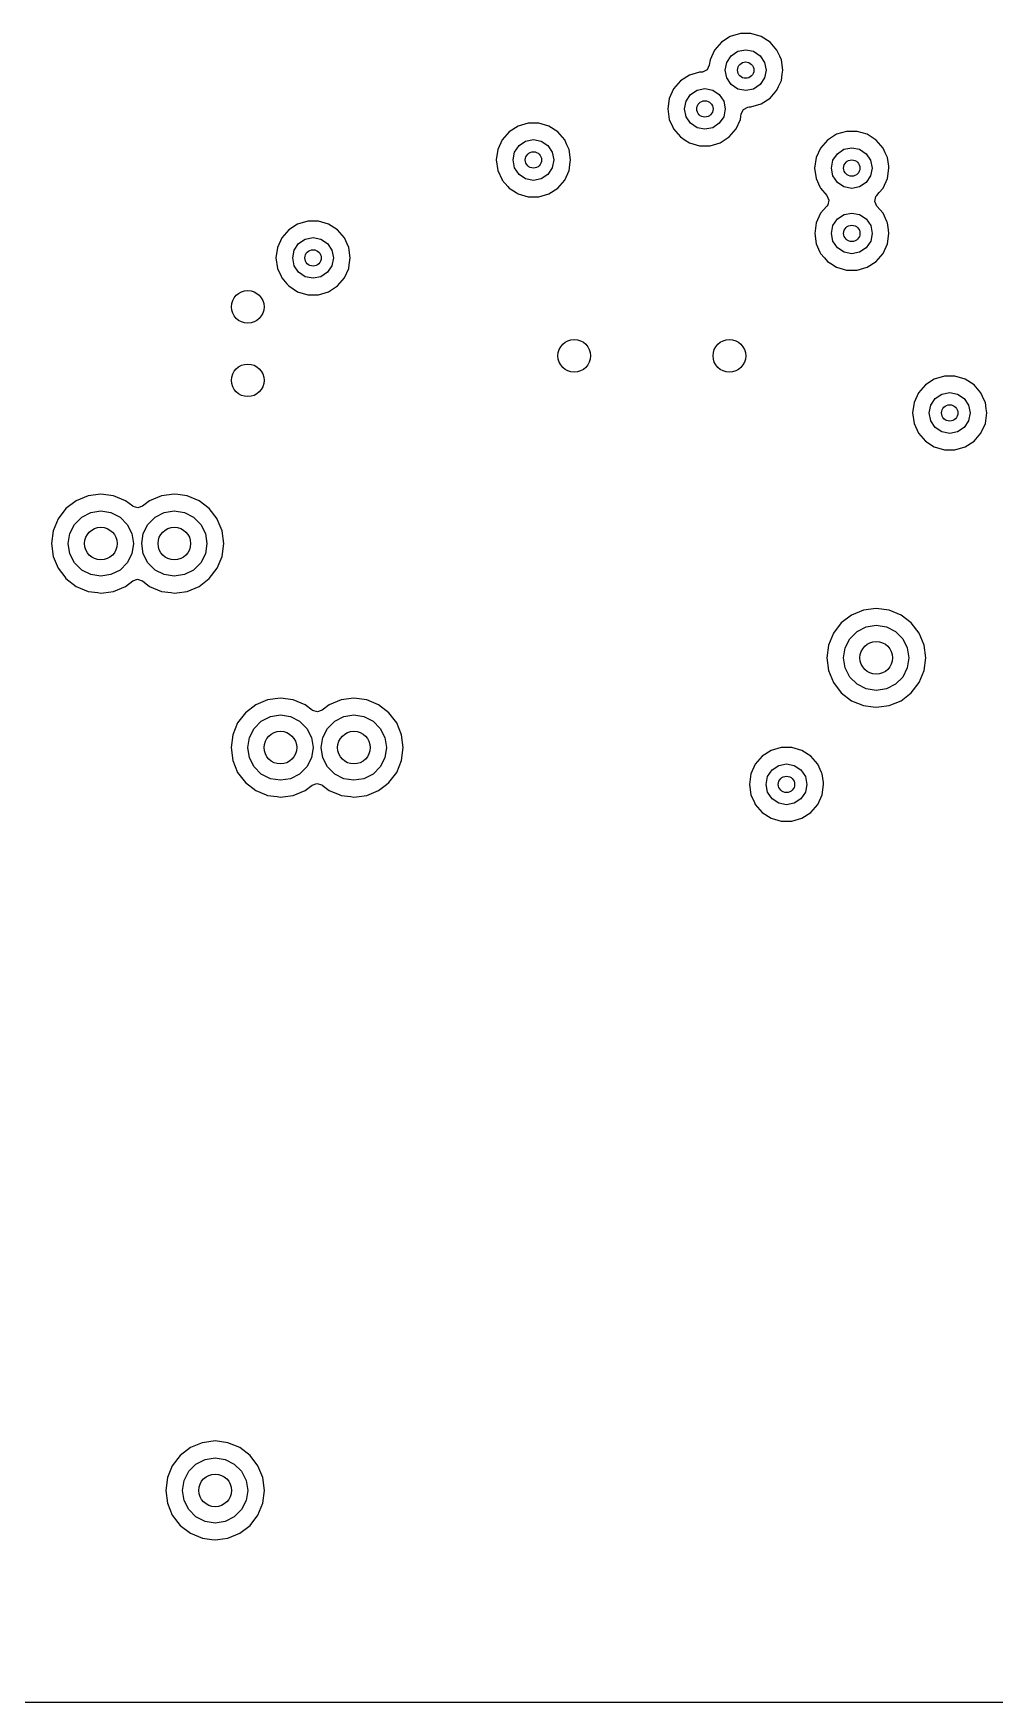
# Model space of a CAD drawing. Extents: x 0.4 to 10.6, y -8.1 to -0.4.
# Drawn here: x 6.377 to 6.841, y -3.445 to -2.64 of the extents above; entities that cross this region are included whole.
import ezdxf

# ---------------------------------------------------------------- set-up
doc = ezdxf.new("R2010")
doc.units = 0
doc.header["$MEASUREMENT"] = 0
doc.layers.add('BLACK', color=7, linetype='CONTINUOUS')

msp = doc.modelspace()

# ---------------------------------------------------------------- linework, layer by layer
at = {"layer": 'BLACK', "linetype": 'CONTINUOUS'}
for p, q in [((6.71792, -2.63974), (6.71303, -2.64118)), ((6.72302, -2.63974), (6.71792, -2.63974)), ((6.71792, -2.63974), (6.71792, -2.63974)), ((6.72792, -2.64118), (6.72302, -2.63974)), ((6.72302, -2.63974), (6.72302, -2.63974)), ((6.7054, -2.64779), (6.70328, -2.65243)), ((6.70874, -2.64394), (6.7054, -2.64779)), ((6.71303, -2.64118), (6.70874, -2.64394)), ((6.71303, -2.64118), (6.71303, -2.64118)), ((6.71351, -2.65052), (6.71671, -2.64839)), ((6.71671, -2.64839), (6.72047, -2.64764)), ((6.72047, -2.64764), (6.72424, -2.64839)), ((6.72424, -2.64839), (6.72743, -2.65052)), ((6.73221, -2.64394), (6.72792, -2.64118)), ((6.72792, -2.64118), (6.72792, -2.64118)), ((6.72792, -2.64118), (6.72792, -2.64118)), ((6.72792, -2.64118), (6.72792, -2.64118)), ((6.73555, -2.64779), (6.73221, -2.64394)), ((6.73221, -2.64394), (6.73221, -2.64394)), ((6.73221, -2.64394), (6.73221, -2.64394)), ((6.73688, -2.65072), (6.73555, -2.64779)), ((6.7029, -2.65508), (6.70184, -2.65724)), ((6.70328, -2.65243), (6.7029, -2.65508)), ((6.71063, -2.65748), (6.71138, -2.65371)), ((6.71138, -2.65371), (6.71351, -2.65052)), ((6.72743, -2.65052), (6.72957, -2.65371)), ((6.72957, -2.65371), (6.73031, -2.65748)), ((6.73767, -2.65243), (6.73688, -2.65072)), ((6.73839, -2.65748), (6.73767, -2.65243)), ((6.68905, -2.66262), (6.68571, -2.66647)), ((6.69334, -2.65986), (6.68905, -2.66262)), ((6.69824, -2.65843), (6.69334, -2.65986)), ((6.69334, -2.65986), (6.69334, -2.65986)), ((6.69904, -2.65843), (6.69824, -2.65843)), ((6.69971, -2.65837), (6.69904, -2.65843)), ((6.70184, -2.65724), (6.69971, -2.65837)), ((6.71138, -2.66125), (6.71063, -2.65748)), ((6.71351, -2.66444), (6.71138, -2.66125)), ((6.71671, -2.66657), (6.71351, -2.66444)), ((6.72743, -2.66444), (6.72424, -2.66657)), ((6.72957, -2.66125), (6.72743, -2.66444)), ((6.73031, -2.65748), (6.72957, -2.66125)), ((6.73637, -2.66535), (6.73767, -2.66253)), ((6.73767, -2.66253), (6.73811, -2.65943)), ((6.73811, -2.65943), (6.73839, -2.65748)), ((6.73839, -2.65748), (6.73839, -2.65748)), ((6.68359, -2.67111), (6.68287, -2.67616)), ((6.68571, -2.66647), (6.68359, -2.67111)), ((6.69094, -2.67616), (6.69169, -2.67239)), ((6.69169, -2.67239), (6.69383, -2.6692)), ((6.69383, -2.6692), (6.69702, -2.66707)), ((6.69702, -2.66707), (6.70079, -2.66632)), ((6.70079, -2.66632), (6.70455, -2.66707)), ((6.70455, -2.66707), (6.70775, -2.6692)), ((6.70775, -2.6692), (6.70988, -2.67239)), ((6.70988, -2.67239), (6.71063, -2.67616)), ((6.72047, -2.66732), (6.71671, -2.66657)), ((6.72424, -2.66657), (6.72047, -2.66732)), ((6.72792, -2.67378), (6.73221, -2.67102)), ((6.73221, -2.67102), (6.73555, -2.66717)), ((6.73555, -2.66717), (6.73637, -2.66535)), ((6.68287, -2.67616), (6.68287, -2.67616)), ((6.68287, -2.67616), (6.68359, -2.68121)), ((6.69169, -2.67993), (6.69094, -2.67616)), ((6.69383, -2.68312), (6.69169, -2.67993)), ((6.70988, -2.67993), (6.70775, -2.68312)), ((6.71063, -2.67616), (6.70988, -2.67993)), ((6.71798, -2.68121), (6.71817, -2.67987)), ((6.71817, -2.67987), (6.71836, -2.67856)), ((6.71836, -2.67856), (6.71942, -2.6764)), ((6.71942, -2.6764), (6.72155, -2.67527)), ((6.72155, -2.67527), (6.72222, -2.67522)), ((6.72222, -2.67522), (6.72302, -2.67522)), ((6.72302, -2.67522), (6.72792, -2.67378)), ((6.72302, -2.67522), (6.72302, -2.67522)), ((6.60638, -2.68725), (6.60304, -2.6911)), ((6.61067, -2.68449), (6.60638, -2.68725)), ((6.61556, -2.68305), (6.61067, -2.68449)), ((6.61067, -2.68449), (6.61067, -2.68449)), ((6.62066, -2.68305), (6.61556, -2.68305)), ((6.61556, -2.68305), (6.61556, -2.68305)), ((6.62555, -2.68449), (6.62066, -2.68305)), ((6.62066, -2.68305), (6.62066, -2.68305)), ((6.62984, -2.68725), (6.62555, -2.68449)), ((6.62555, -2.68449), (6.62555, -2.68449)), ((6.62555, -2.68449), (6.62555, -2.68449)), ((6.62555, -2.68449), (6.62555, -2.68449)), ((6.63318, -2.6911), (6.62984, -2.68725)), ((6.62984, -2.68725), (6.62984, -2.68725)), ((6.62984, -2.68725), (6.62984, -2.68725)), ((6.68359, -2.68121), (6.68531, -2.68496)), ((6.68531, -2.68496), (6.68571, -2.68585)), ((6.68571, -2.68585), (6.68795, -2.68843)), ((6.68795, -2.68843), (6.68905, -2.6897)), ((6.69702, -2.68525), (6.69383, -2.68312)), ((6.70079, -2.686), (6.69702, -2.68525)), ((6.70455, -2.68525), (6.70079, -2.686)), ((6.70775, -2.68312), (6.70455, -2.68525)), ((6.71252, -2.6897), (6.71586, -2.68585)), ((6.71586, -2.68585), (6.71798, -2.68121)), ((6.76421, -2.68843), (6.75992, -2.69118)), ((6.7691, -2.68699), (6.76421, -2.68843)), ((6.76421, -2.68843), (6.76421, -2.68843)), ((6.7742, -2.68699), (6.7691, -2.68699)), ((6.7691, -2.68699), (6.7691, -2.68699)), ((6.7791, -2.68843), (6.7742, -2.68699)), ((6.7742, -2.68699), (6.7742, -2.68699)), ((6.78339, -2.69118), (6.7791, -2.68843)), ((6.7791, -2.68843), (6.7791, -2.68843)), ((6.7791, -2.68843), (6.7791, -2.68843)), ((6.7791, -2.68843), (6.7791, -2.68843)), ((6.60092, -2.69574), (6.60019, -2.70079)), ((6.60304, -2.6911), (6.60092, -2.69574)), ((6.60827, -2.70079), (6.60902, -2.69702)), ((6.60902, -2.69702), (6.61115, -2.69383)), ((6.61115, -2.69383), (6.61434, -2.69169)), ((6.61434, -2.69169), (6.61811, -2.69094)), ((6.61811, -2.69094), (6.62188, -2.69169)), ((6.62188, -2.69169), (6.62507, -2.69383)), ((6.62507, -2.69383), (6.6272, -2.69702)), ((6.6272, -2.69702), (6.62795, -2.70079)), ((6.63426, -2.69346), (6.63318, -2.6911)), ((6.6353, -2.69574), (6.63426, -2.69346)), ((6.63603, -2.70079), (6.6353, -2.69574)), ((6.68905, -2.6897), (6.69135, -2.69118)), ((6.69135, -2.69118), (6.69334, -2.69246)), ((6.69334, -2.69246), (6.69824, -2.6939)), ((6.69824, -2.6939), (6.69824, -2.6939)), ((6.69824, -2.6939), (6.70334, -2.6939)), ((6.70334, -2.6939), (6.70823, -2.69246)), ((6.70334, -2.6939), (6.70334, -2.6939)), ((6.70823, -2.69246), (6.71252, -2.6897)), ((6.75658, -2.69504), (6.75446, -2.69968)), ((6.75992, -2.69118), (6.75658, -2.69504)), ((6.76469, -2.69776), (6.76789, -2.69563)), ((6.76789, -2.69563), (6.77165, -2.69488)), ((6.77165, -2.69488), (6.77542, -2.69563)), ((6.77542, -2.69563), (6.77861, -2.69776)), ((6.78673, -2.69504), (6.78339, -2.69118)), ((6.78339, -2.69118), (6.78339, -2.69118)), ((6.78339, -2.69118), (6.78339, -2.69118)), ((6.78775, -2.69728), (6.78673, -2.69504)), ((6.60019, -2.70079), (6.60019, -2.70079)), ((6.60019, -2.70079), (6.60092, -2.70584)), ((6.60902, -2.70455), (6.60827, -2.70079)), ((6.61115, -2.70775), (6.60902, -2.70455)), ((6.6272, -2.70455), (6.62507, -2.70775)), ((6.62795, -2.70079), (6.6272, -2.70455)), ((6.6353, -2.70584), (6.63546, -2.70472)), ((6.63546, -2.70472), (6.63571, -2.70302)), ((6.63571, -2.70302), (6.63603, -2.70079)), ((6.63603, -2.70079), (6.63603, -2.70079)), ((6.75446, -2.69968), (6.75373, -2.70472)), ((6.75373, -2.70472), (6.75373, -2.70472)), ((6.75373, -2.70472), (6.75446, -2.70977)), ((6.76181, -2.70472), (6.76256, -2.70096)), ((6.76256, -2.70849), (6.76181, -2.70472)), ((6.76256, -2.70096), (6.76469, -2.69776)), ((6.77861, -2.69776), (6.78075, -2.70096)), ((6.78075, -2.70096), (6.7815, -2.70472)), ((6.7815, -2.70472), (6.78075, -2.70849)), ((6.78885, -2.69968), (6.78775, -2.69728)), ((6.78945, -2.70386), (6.78885, -2.69968)), ((6.78885, -2.70977), (6.78957, -2.70472)), ((6.78957, -2.70472), (6.78945, -2.70386)), ((6.60092, -2.70584), (6.60299, -2.71036)), ((6.60299, -2.71036), (6.60304, -2.71047)), ((6.60304, -2.71047), (6.60573, -2.71358)), ((6.61434, -2.70988), (6.61115, -2.70775)), ((6.61811, -2.71063), (6.61434, -2.70988)), ((6.62188, -2.70988), (6.61811, -2.71063)), ((6.62507, -2.70775), (6.62188, -2.70988)), ((6.62984, -2.71433), (6.63318, -2.71047)), ((6.63318, -2.71047), (6.6353, -2.70584)), ((6.75446, -2.70977), (6.75626, -2.71371)), ((6.76469, -2.71168), (6.76256, -2.70849)), ((6.76789, -2.71382), (6.76469, -2.71168)), ((6.77861, -2.71168), (6.77542, -2.71382)), ((6.78075, -2.70849), (6.77861, -2.71168)), ((6.78673, -2.71441), (6.78885, -2.70977)), ((6.60573, -2.71358), (6.60638, -2.71433)), ((6.60638, -2.71433), (6.60981, -2.71654)), ((6.60981, -2.71654), (6.61067, -2.71709)), ((6.61067, -2.71709), (6.61556, -2.71852)), ((6.61556, -2.71852), (6.61556, -2.71852)), ((6.61556, -2.71852), (6.62066, -2.71852)), ((6.62066, -2.71852), (6.62555, -2.71709)), ((6.62066, -2.71852), (6.62066, -2.71852)), ((6.62555, -2.71709), (6.62984, -2.71433)), ((6.75626, -2.71371), (6.75658, -2.71441)), ((6.75658, -2.71441), (6.75963, -2.71793)), ((6.75963, -2.71793), (6.76057, -2.72015)), ((6.76057, -2.72015), (6.76002, -2.7225)), ((6.77165, -2.71457), (6.76789, -2.71382)), ((6.77542, -2.71382), (6.77165, -2.71457)), ((6.78276, -2.72079), (6.78331, -2.71845)), ((6.7837, -2.72301), (6.78276, -2.72079)), ((6.78331, -2.71845), (6.7837, -2.71791)), ((6.7837, -2.71791), (6.78489, -2.71654)), ((6.78489, -2.71654), (6.78673, -2.71441)), ((6.7566, -2.72653), (6.75448, -2.73117)), ((6.75963, -2.72304), (6.7566, -2.72653)), ((6.76002, -2.7225), (6.75963, -2.72304)), ((6.76258, -2.73245), (6.76471, -2.72926)), ((6.76471, -2.72926), (6.76791, -2.72713)), ((6.76791, -2.72713), (6.77167, -2.72638)), ((6.77167, -2.72638), (6.77544, -2.72713)), ((6.77544, -2.72713), (6.77863, -2.72926)), ((6.77863, -2.72926), (6.78077, -2.73245)), ((6.78675, -2.72653), (6.7837, -2.72301)), ((6.78855, -2.73047), (6.78675, -2.72653)), ((6.50008, -2.73449), (6.49674, -2.73834)), ((6.50437, -2.73173), (6.50008, -2.73449)), ((6.50926, -2.7303), (6.50437, -2.73173)), ((6.50437, -2.73173), (6.50437, -2.73173)), ((6.51436, -2.7303), (6.50926, -2.7303)), ((6.50926, -2.7303), (6.50926, -2.7303)), ((6.51925, -2.73173), (6.51436, -2.7303)), ((6.51436, -2.7303), (6.51436, -2.7303)), ((6.52355, -2.73449), (6.51925, -2.73173)), ((6.51925, -2.73173), (6.51925, -2.73173)), ((6.51925, -2.73173), (6.51925, -2.73173)), ((6.51925, -2.73173), (6.51925, -2.73173)), ((6.52689, -2.73834), (6.52355, -2.73449)), ((6.52355, -2.73449), (6.52355, -2.73449)), ((6.52355, -2.73449), (6.52355, -2.73449)), ((6.75448, -2.73117), (6.75375, -2.73622)), ((6.75375, -2.73622), (6.75375, -2.73622)), ((6.75375, -2.73622), (6.75448, -2.74127)), ((6.76183, -2.73622), (6.76258, -2.73245)), ((6.76258, -2.73999), (6.76183, -2.73622)), ((6.78077, -2.73245), (6.78152, -2.73622)), ((6.78152, -2.73622), (6.78077, -2.73999)), ((6.78887, -2.73117), (6.78855, -2.73047)), ((6.78934, -2.73449), (6.78887, -2.73117)), ((6.78887, -2.74127), (6.78959, -2.73622)), ((6.78959, -2.73622), (6.78934, -2.73449)), ((6.49462, -2.74298), (6.49389, -2.74803)), ((6.49674, -2.73834), (6.49462, -2.74298)), ((6.50197, -2.74803), (6.50272, -2.74426)), ((6.50272, -2.74426), (6.50485, -2.74107)), ((6.50485, -2.74107), (6.50804, -2.73894)), ((6.50804, -2.73894), (6.51181, -2.73819)), ((6.51181, -2.73819), (6.51558, -2.73894)), ((6.51558, -2.73894), (6.51877, -2.74107)), ((6.51877, -2.74107), (6.5209, -2.74426)), ((6.5209, -2.74426), (6.52165, -2.74803)), ((6.52822, -2.74127), (6.52689, -2.73834)), ((6.529, -2.74298), (6.52822, -2.74127)), ((6.52973, -2.74803), (6.529, -2.74298)), ((6.75448, -2.74127), (6.75628, -2.74521)), ((6.75628, -2.74521), (6.7566, -2.74591)), ((6.76471, -2.74318), (6.76258, -2.73999)), ((6.76791, -2.74531), (6.76471, -2.74318)), ((6.77167, -2.74606), (6.76791, -2.74531)), ((6.77544, -2.74531), (6.77167, -2.74606)), ((6.77863, -2.74318), (6.77544, -2.74531)), ((6.78077, -2.73999), (6.77863, -2.74318)), ((6.78675, -2.74591), (6.78887, -2.74127)), ((6.49389, -2.74803), (6.49389, -2.74803)), ((6.49389, -2.74803), (6.49462, -2.75308)), ((6.49462, -2.75308), (6.49637, -2.75691)), ((6.50272, -2.7518), (6.50197, -2.74803)), ((6.50485, -2.75499), (6.50272, -2.7518)), ((6.5209, -2.7518), (6.51877, -2.75499)), ((6.52165, -2.74803), (6.5209, -2.7518)), ((6.52689, -2.75772), (6.529, -2.75308)), ((6.529, -2.75308), (6.52925, -2.7514)), ((6.52925, -2.7514), (6.52973, -2.74803)), ((6.52973, -2.74803), (6.52973, -2.74803)), ((6.7566, -2.74591), (6.75844, -2.74803)), ((6.75844, -2.74803), (6.75994, -2.74976)), ((6.75994, -2.74976), (6.76147, -2.75074)), ((6.76147, -2.75074), (6.76423, -2.75252)), ((6.76423, -2.75252), (6.76912, -2.75396)), ((6.77422, -2.75396), (6.77912, -2.75252)), ((6.77912, -2.75252), (6.78341, -2.74976)), ((6.78341, -2.74976), (6.78675, -2.74591)), ((6.49637, -2.75691), (6.49674, -2.75772)), ((6.49674, -2.75772), (6.49922, -2.76059)), ((6.49922, -2.76059), (6.50008, -2.76157)), ((6.50804, -2.75712), (6.50485, -2.75499)), ((6.51181, -2.75787), (6.50804, -2.75712)), ((6.51558, -2.75712), (6.51181, -2.75787)), ((6.51877, -2.75499), (6.51558, -2.75712)), ((6.52355, -2.76157), (6.52689, -2.75772)), ((6.76912, -2.75396), (6.76912, -2.75396)), ((6.76912, -2.75396), (6.77422, -2.75396)), ((6.77422, -2.75396), (6.77422, -2.75396)), ((6.50008, -2.76157), (6.50437, -2.76433)), ((6.50437, -2.76433), (6.50437, -2.76433)), ((6.50437, -2.76433), (6.50926, -2.76577)), ((6.50926, -2.76577), (6.50926, -2.76577)), ((6.50926, -2.76577), (6.51436, -2.76577)), ((6.51436, -2.76577), (6.51925, -2.76433)), ((6.51436, -2.76577), (6.51436, -2.76577)), ((6.51925, -2.76433), (6.52355, -2.76157)), ((6.80714, -2.80929), (6.8038, -2.81315)), ((6.81143, -2.80654), (6.80714, -2.80929)), ((6.81633, -2.8051), (6.81143, -2.80654)), ((6.81143, -2.80654), (6.81143, -2.80654)), ((6.82143, -2.8051), (6.81633, -2.8051)), ((6.81633, -2.8051), (6.81633, -2.8051)), ((6.82632, -2.80654), (6.82143, -2.8051)), ((6.82143, -2.8051), (6.82143, -2.8051)), ((6.83061, -2.80929), (6.82632, -2.80654)), ((6.82632, -2.80654), (6.82632, -2.80654)), ((6.82632, -2.80654), (6.82632, -2.80654)), ((6.82632, -2.80654), (6.82632, -2.80654)), ((6.83395, -2.81315), (6.83061, -2.80929)), ((6.83061, -2.80929), (6.83061, -2.80929)), ((6.83061, -2.80929), (6.83061, -2.80929)), ((6.80169, -2.81779), (6.80096, -2.82283)), ((6.8038, -2.81315), (6.80169, -2.81779)), ((6.80978, -2.81907), (6.81192, -2.81587)), ((6.81192, -2.81587), (6.81511, -2.81374)), ((6.81511, -2.81374), (6.81888, -2.81299)), ((6.81888, -2.81299), (6.82264, -2.81374)), ((6.82264, -2.81374), (6.82584, -2.81587)), ((6.82584, -2.81587), (6.82797, -2.81907)), ((6.83556, -2.81666), (6.83395, -2.81315)), ((6.83607, -2.81779), (6.83556, -2.81666)), ((6.83651, -2.82087), (6.83607, -2.81779)), ((6.80096, -2.82283), (6.80096, -2.82283)), ((6.80096, -2.82283), (6.80169, -2.82788)), ((6.80904, -2.82283), (6.80978, -2.81907)), ((6.80978, -2.8266), (6.80904, -2.82283)), ((6.82797, -2.81907), (6.82872, -2.82283)), ((6.82872, -2.82283), (6.82797, -2.8266)), ((6.83607, -2.82788), (6.8368, -2.82283)), ((6.8368, -2.82283), (6.83651, -2.82087)), ((6.80169, -2.82788), (6.80169, -2.82789)), ((6.80169, -2.82789), (6.8038, -2.83252)), ((6.8038, -2.83252), (6.80714, -2.83638)), ((6.81192, -2.82979), (6.80978, -2.8266)), ((6.81511, -2.83193), (6.81192, -2.82979)), ((6.81888, -2.83268), (6.81511, -2.83193)), ((6.82264, -2.83193), (6.81888, -2.83268)), ((6.82584, -2.82979), (6.82264, -2.83193)), ((6.82797, -2.8266), (6.82584, -2.82979)), ((6.83061, -2.83638), (6.83395, -2.83252)), ((6.83395, -2.83252), (6.83607, -2.82788)), ((6.80714, -2.83638), (6.80714, -2.83638)), ((6.80714, -2.83638), (6.81143, -2.83913)), ((6.81143, -2.83913), (6.81143, -2.83913)), ((6.81143, -2.83913), (6.81633, -2.84057)), ((6.81633, -2.84057), (6.81633, -2.84057)), ((6.81633, -2.84057), (6.82143, -2.84057)), ((6.82143, -2.84057), (6.82632, -2.83913)), ((6.82143, -2.84057), (6.82143, -2.84057)), ((6.82632, -2.83913), (6.83061, -2.83638)), ((6.39753, -2.86518), (6.39259, -2.86897)), ((6.40328, -2.86279), (6.39753, -2.86518)), ((6.39753, -2.86518), (6.39753, -2.86518)), ((6.40945, -2.86198), (6.40328, -2.86279)), ((6.40328, -2.86279), (6.40328, -2.86279)), ((6.41562, -2.86279), (6.40945, -2.86198)), ((6.40945, -2.86198), (6.40945, -2.86198)), ((6.42137, -2.86518), (6.41562, -2.86279)), ((6.41562, -2.86279), (6.41562, -2.86279)), ((6.42479, -2.8678), (6.42137, -2.86518)), ((6.43296, -2.86518), (6.42954, -2.8678)), ((6.43871, -2.86279), (6.43296, -2.86518)), ((6.43296, -2.86518), (6.43296, -2.86518)), ((6.44488, -2.86198), (6.43871, -2.86279)), ((6.43871, -2.86279), (6.43871, -2.86279)), ((6.44658, -2.8622), (6.44488, -2.86198)), ((6.44488, -2.86198), (6.44488, -2.86198)), ((6.45105, -2.86279), (6.44658, -2.8622)), ((6.4568, -2.86518), (6.45105, -2.86279)), ((6.45105, -2.86279), (6.45105, -2.86279)), ((6.46174, -2.86897), (6.4568, -2.86518)), ((6.3888, -2.8739), (6.38642, -2.87965)), ((6.39259, -2.86897), (6.3888, -2.8739)), ((6.3888, -2.8739), (6.3888, -2.8739)), ((6.39259, -2.86897), (6.39259, -2.86897)), ((6.39671, -2.87657), (6.40019, -2.87309)), ((6.40019, -2.87309), (6.40458, -2.87085)), ((6.40458, -2.87085), (6.40945, -2.87008)), ((6.40945, -2.87008), (6.41432, -2.87085)), ((6.41432, -2.87085), (6.41871, -2.87309)), ((6.41871, -2.87309), (6.42219, -2.87657)), ((6.42496, -2.86792), (6.42479, -2.8678)), ((6.42727, -2.8686), (6.42496, -2.86792)), ((6.42954, -2.8678), (6.42727, -2.8686)), ((6.43214, -2.87657), (6.43563, -2.87309)), ((6.43563, -2.87309), (6.44002, -2.87085)), ((6.44002, -2.87085), (6.44488, -2.87008)), ((6.44488, -2.87008), (6.44975, -2.87085)), ((6.44975, -2.87085), (6.45414, -2.87309)), ((6.45414, -2.87309), (6.45762, -2.87657)), ((6.46553, -2.8739), (6.46174, -2.86897)), ((6.46174, -2.86897), (6.46174, -2.86897)), ((6.46174, -2.86897), (6.46174, -2.86897)), ((6.46174, -2.86897), (6.46174, -2.86897)), ((6.46174, -2.86897), (6.46174, -2.86897)), ((6.46558, -2.87402), (6.46553, -2.8739)), ((6.46553, -2.8739), (6.46553, -2.8739)), ((6.46792, -2.87966), (6.46558, -2.87402)), ((6.38642, -2.87966), (6.3856, -2.88583)), ((6.38642, -2.87965), (6.38642, -2.87966)), ((6.3937, -2.88583), (6.39447, -2.88096)), ((6.39447, -2.88096), (6.39671, -2.87657)), ((6.42219, -2.87657), (6.42443, -2.88096)), ((6.42443, -2.88096), (6.4252, -2.88583)), ((6.42913, -2.88583), (6.4299, -2.88096)), ((6.4299, -2.88096), (6.43214, -2.87657)), ((6.45762, -2.87657), (6.45986, -2.88096)), ((6.45986, -2.88096), (6.46063, -2.88583)), ((6.46873, -2.88583), (6.46792, -2.87966)), ((6.3856, -2.88583), (6.3856, -2.88583)), ((6.3856, -2.88583), (6.38642, -2.892)), ((6.39447, -2.89069), (6.3937, -2.88583)), ((6.4252, -2.88583), (6.42443, -2.89069)), ((6.4299, -2.89069), (6.42913, -2.88583)), ((6.46063, -2.88583), (6.45986, -2.89069)), ((6.46792, -2.892), (6.46873, -2.88583)), ((6.38642, -2.892), (6.38642, -2.892)), ((6.38642, -2.892), (6.3888, -2.89775)), ((6.3888, -2.89775), (6.3888, -2.89775)), ((6.3888, -2.89775), (6.39199, -2.9019)), ((6.39671, -2.89508), (6.39447, -2.89069)), ((6.40019, -2.89857), (6.39671, -2.89508)), ((6.42219, -2.89508), (6.41871, -2.89857)), ((6.42443, -2.89069), (6.42219, -2.89508)), ((6.43214, -2.89508), (6.4299, -2.89069)), ((6.43563, -2.89857), (6.43214, -2.89508)), ((6.45762, -2.89508), (6.45414, -2.89857)), ((6.45986, -2.89069), (6.45762, -2.89508)), ((6.46174, -2.90269), (6.46553, -2.89775)), ((6.46553, -2.89775), (6.46792, -2.892)), ((6.39199, -2.9019), (6.39259, -2.90269)), ((6.39259, -2.90269), (6.39753, -2.90648)), ((6.39753, -2.90648), (6.39753, -2.90648)), ((6.39753, -2.90648), (6.39753, -2.90648)), ((6.39753, -2.90648), (6.40328, -2.90886)), ((6.40458, -2.9008), (6.40019, -2.89857)), ((6.40945, -2.90157), (6.40458, -2.9008)), ((6.41432, -2.9008), (6.40945, -2.90157)), ((6.41871, -2.89857), (6.41432, -2.9008)), ((6.41562, -2.90886), (6.42137, -2.90648)), ((6.42137, -2.90648), (6.42479, -2.90385)), ((6.42479, -2.90385), (6.42706, -2.90305)), ((6.42706, -2.90305), (6.42937, -2.90373)), ((6.42937, -2.90373), (6.42954, -2.90385)), ((6.42954, -2.90385), (6.43296, -2.90648)), ((6.43296, -2.90648), (6.43296, -2.90648)), ((6.43296, -2.90648), (6.43296, -2.90648)), ((6.43296, -2.90648), (6.43871, -2.90886)), ((6.44002, -2.9008), (6.43563, -2.89857)), ((6.44488, -2.90157), (6.44002, -2.9008)), ((6.44975, -2.9008), (6.44488, -2.90157)), ((6.45414, -2.89857), (6.44975, -2.9008)), ((6.45105, -2.90886), (6.4568, -2.90648)), ((6.4568, -2.90648), (6.46174, -2.90269)), ((6.40328, -2.90886), (6.40328, -2.90886)), ((6.40328, -2.90886), (6.40791, -2.90947)), ((6.40791, -2.90947), (6.40945, -2.90967)), ((6.40945, -2.90967), (6.41068, -2.90951)), ((6.40945, -2.90967), (6.40945, -2.90967)), ((6.40945, -2.90967), (6.40945, -2.90967)), ((6.41068, -2.90951), (6.41562, -2.90886)), ((6.43871, -2.90886), (6.43871, -2.90886)), ((6.43871, -2.90886), (6.44334, -2.90947)), ((6.44334, -2.90947), (6.44488, -2.90967)), ((6.44488, -2.90967), (6.44612, -2.90951)), ((6.44488, -2.90967), (6.44488, -2.90967)), ((6.44488, -2.90967), (6.44488, -2.90967)), ((6.44612, -2.90951), (6.45105, -2.90886)), ((6.77154, -2.92029), (6.7666, -2.92408)), ((6.77729, -2.91791), (6.77154, -2.92029)), ((6.77154, -2.92029), (6.77154, -2.92029)), ((6.78346, -2.9171), (6.77729, -2.91791)), ((6.77729, -2.91791), (6.77729, -2.91791)), ((6.78964, -2.91791), (6.78346, -2.9171)), ((6.78346, -2.9171), (6.78346, -2.9171)), ((6.79539, -2.92029), (6.78964, -2.91791)), ((6.78964, -2.91791), (6.78964, -2.91791)), ((6.80033, -2.92408), (6.79539, -2.92029)), ((6.76281, -2.92902), (6.76043, -2.93477)), ((6.7666, -2.92408), (6.76281, -2.92902)), ((6.76281, -2.92902), (6.76281, -2.92902)), ((6.7666, -2.92408), (6.7666, -2.92408)), ((6.77072, -2.93169), (6.77421, -2.9282)), ((6.77421, -2.9282), (6.7786, -2.92597)), ((6.7786, -2.92597), (6.78346, -2.9252)), ((6.78346, -2.9252), (6.78833, -2.92597)), ((6.78833, -2.92597), (6.79272, -2.9282)), ((6.79272, -2.9282), (6.7962, -2.93169)), ((6.80412, -2.92902), (6.80033, -2.92408)), ((6.80033, -2.92408), (6.80033, -2.92408)), ((6.80033, -2.92408), (6.80033, -2.92408)), ((6.80033, -2.92408), (6.80033, -2.92408)), ((6.80033, -2.92408), (6.80033, -2.92408)), ((6.8065, -2.93477), (6.80412, -2.92902)), ((6.80412, -2.92902), (6.80412, -2.92902)), ((6.76043, -2.93477), (6.75962, -2.94094)), ((6.76043, -2.93477), (6.76043, -2.93477)), ((6.76772, -2.94094), (6.76849, -2.93608)), ((6.76849, -2.93608), (6.77072, -2.93169)), ((6.7962, -2.93169), (6.79844, -2.93608)), ((6.79844, -2.93608), (6.79921, -2.94094)), ((6.80731, -2.94094), (6.8065, -2.93477)), ((6.75962, -2.94094), (6.75962, -2.94094)), ((6.75962, -2.94094), (6.76043, -2.94712)), ((6.76849, -2.94581), (6.76772, -2.94094)), ((6.77072, -2.9502), (6.76849, -2.94581)), ((6.79844, -2.94581), (6.7962, -2.9502)), ((6.79921, -2.94094), (6.79844, -2.94581)), ((6.8065, -2.94712), (6.80731, -2.94094)), ((6.76043, -2.94712), (6.76043, -2.94712)), ((6.76043, -2.94712), (6.76281, -2.95287)), ((6.76281, -2.95287), (6.76281, -2.95287)), ((6.76281, -2.95287), (6.76281, -2.95287)), ((6.76281, -2.95287), (6.7666, -2.95781)), ((6.77421, -2.95369), (6.77072, -2.9502)), ((6.7786, -2.95592), (6.77421, -2.95369)), ((6.79272, -2.95369), (6.78833, -2.95592)), ((6.7962, -2.9502), (6.79272, -2.95369)), ((6.80033, -2.95781), (6.80412, -2.95287)), ((6.80412, -2.95287), (6.8065, -2.94712)), ((6.48989, -2.96122), (6.48414, -2.9636)), ((6.49606, -2.96041), (6.48989, -2.96122)), ((6.48989, -2.96122), (6.48989, -2.96122)), ((6.50223, -2.96122), (6.49606, -2.96041)), ((6.49606, -2.96041), (6.49606, -2.96041)), ((6.50799, -2.9636), (6.50223, -2.96122)), ((6.50223, -2.96122), (6.50223, -2.96122)), ((6.52532, -2.96122), (6.51957, -2.9636)), ((6.5315, -2.96041), (6.52532, -2.96122)), ((6.52532, -2.96122), (6.52532, -2.96122)), ((6.53767, -2.96122), (6.5315, -2.96041)), ((6.5315, -2.96041), (6.5315, -2.96041)), ((6.54342, -2.9636), (6.53767, -2.96122)), ((6.53767, -2.96122), (6.53767, -2.96122)), ((6.7666, -2.95781), (6.77154, -2.9616)), ((6.77154, -2.9616), (6.77729, -2.96398)), ((6.78346, -2.95669), (6.7786, -2.95592)), ((6.78833, -2.95592), (6.78346, -2.95669)), ((6.78964, -2.96398), (6.79539, -2.9616)), ((6.79539, -2.9616), (6.80033, -2.95781)), ((6.4792, -2.96739), (6.47541, -2.97233)), ((6.48414, -2.9636), (6.4792, -2.96739)), ((6.4792, -2.96739), (6.4792, -2.96739)), ((6.48414, -2.9636), (6.48414, -2.9636)), ((6.48681, -2.97151), (6.4912, -2.96927)), ((6.4912, -2.96927), (6.49606, -2.9685)), ((6.49606, -2.9685), (6.50093, -2.96927)), ((6.50093, -2.96927), (6.50532, -2.97151)), ((6.51141, -2.96623), (6.50799, -2.9636)), ((6.51157, -2.96635), (6.51141, -2.96623)), ((6.51388, -2.96703), (6.51157, -2.96635)), ((6.51615, -2.96623), (6.51388, -2.96703)), ((6.51957, -2.9636), (6.51615, -2.96623)), ((6.51957, -2.9636), (6.51957, -2.9636)), ((6.52224, -2.97151), (6.52663, -2.96927)), ((6.52663, -2.96927), (6.5315, -2.9685)), ((6.5315, -2.9685), (6.53636, -2.96927)), ((6.53636, -2.96927), (6.54075, -2.97151)), ((6.54836, -2.96739), (6.54342, -2.9636)), ((6.55215, -2.97233), (6.54836, -2.96739)), ((6.54836, -2.96739), (6.54836, -2.96739)), ((6.54836, -2.96739), (6.54836, -2.96739)), ((6.54836, -2.96739), (6.54836, -2.96739)), ((6.54836, -2.96739), (6.54836, -2.96739)), ((6.77729, -2.96398), (6.78192, -2.96459)), ((6.78192, -2.96459), (6.78346, -2.96479)), ((6.78346, -2.96479), (6.7847, -2.96463)), ((6.78346, -2.96479), (6.78346, -2.96479)), ((6.78346, -2.96479), (6.78346, -2.96479)), ((6.7847, -2.96463), (6.78964, -2.96398)), ((6.47303, -2.97808), (6.47222, -2.98425)), ((6.47541, -2.97233), (6.47303, -2.97808)), ((6.47303, -2.97808), (6.47303, -2.97808)), ((6.47541, -2.97233), (6.47541, -2.97233)), ((6.48109, -2.97939), (6.48332, -2.975)), ((6.48332, -2.975), (6.48681, -2.97151)), ((6.50532, -2.97151), (6.5088, -2.975)), ((6.5088, -2.975), (6.51104, -2.97939)), ((6.51652, -2.97939), (6.51876, -2.975)), ((6.51876, -2.975), (6.52224, -2.97151)), ((6.54075, -2.97151), (6.54424, -2.975)), ((6.54424, -2.975), (6.54647, -2.97939)), ((6.55453, -2.97808), (6.55215, -2.97233)), ((6.55215, -2.97233), (6.55215, -2.97233)), ((6.55534, -2.98425), (6.55453, -2.97808)), ((6.47222, -2.98425), (6.47222, -2.98425)), ((6.47222, -2.98425), (6.47303, -2.99042)), ((6.48031, -2.98425), (6.48109, -2.97939)), ((6.48109, -2.98912), (6.48031, -2.98425)), ((6.51104, -2.97939), (6.51181, -2.98425)), ((6.51181, -2.98425), (6.51104, -2.98912)), ((6.51575, -2.98425), (6.51652, -2.97939)), ((6.51652, -2.98912), (6.51575, -2.98425)), ((6.54647, -2.97939), (6.54724, -2.98425)), ((6.54724, -2.98425), (6.54647, -2.98912)), ((6.55453, -2.99042), (6.55534, -2.98425)), ((6.73271, -2.98567), (6.72842, -2.98843)), ((6.73761, -2.98423), (6.73271, -2.98567)), ((6.73271, -2.98567), (6.73271, -2.98567)), ((6.74271, -2.98423), (6.73761, -2.98423)), ((6.73761, -2.98423), (6.73761, -2.98423)), ((6.7476, -2.98567), (6.74271, -2.98423)), ((6.74271, -2.98423), (6.74271, -2.98423)), ((6.75189, -2.98843), (6.7476, -2.98567)), ((6.7476, -2.98567), (6.7476, -2.98567)), ((6.7476, -2.98567), (6.7476, -2.98567)), ((6.7476, -2.98567), (6.7476, -2.98567)), ((6.47303, -2.99042), (6.47303, -2.99042)), ((6.47303, -2.99042), (6.47541, -2.99617)), ((6.48332, -2.99351), (6.48109, -2.98912)), ((6.48681, -2.99699), (6.48332, -2.99351)), ((6.5088, -2.99351), (6.50532, -2.99699)), ((6.51104, -2.98912), (6.5088, -2.99351)), ((6.51876, -2.99351), (6.51652, -2.98912)), ((6.52224, -2.99699), (6.51876, -2.99351)), ((6.54424, -2.99351), (6.54075, -2.99699)), ((6.54647, -2.98912), (6.54424, -2.99351)), ((6.55215, -2.99617), (6.55453, -2.99042)), ((6.72508, -2.99228), (6.72296, -2.99692)), ((6.72842, -2.98843), (6.72508, -2.99228)), ((6.73106, -2.9982), (6.7332, -2.99501)), ((6.7332, -2.99501), (6.73639, -2.99288)), ((6.73639, -2.99288), (6.74016, -2.99213)), ((6.74016, -2.99213), (6.74392, -2.99288)), ((6.74392, -2.99288), (6.74712, -2.99501)), ((6.74712, -2.99501), (6.74925, -2.9982)), ((6.75523, -2.99228), (6.75189, -2.98843)), ((6.75189, -2.98843), (6.75189, -2.98843)), ((6.75189, -2.98843), (6.75189, -2.98843)), ((6.75701, -2.99617), (6.75523, -2.99228)), ((6.47541, -2.99617), (6.47541, -2.99617)), ((6.47541, -2.99617), (6.4792, -3.00111)), ((6.4792, -3.00111), (6.4792, -3.00111)), ((6.4792, -3.00111), (6.48414, -3.0049)), ((6.4912, -2.99923), (6.48681, -2.99699)), ((6.49606, -3), (6.4912, -2.99923)), ((6.50093, -2.99923), (6.49606, -3)), ((6.50532, -2.99699), (6.50093, -2.99923)), ((6.50799, -3.0049), (6.51141, -3.00228)), ((6.51141, -3.00228), (6.51368, -3.00147)), ((6.51368, -3.00147), (6.51599, -3.00216)), ((6.51599, -3.00216), (6.51615, -3.00228)), ((6.51615, -3.00228), (6.51957, -3.0049)), ((6.52663, -2.99923), (6.52224, -2.99699)), ((6.5315, -3), (6.52663, -2.99923)), ((6.53636, -2.99923), (6.5315, -3)), ((6.54075, -2.99699), (6.53636, -2.99923)), ((6.54342, -3.0049), (6.54724, -3.00197)), ((6.54724, -3.00197), (6.54836, -3.00111)), ((6.54836, -3.00111), (6.55215, -2.99617)), ((6.72296, -2.99692), (6.72224, -3.00197)), ((6.72224, -3.00197), (6.72224, -3.00197)), ((6.72224, -3.00197), (6.72296, -3.00702)), ((6.73031, -3.00197), (6.73106, -2.9982)), ((6.73106, -3.00574), (6.73031, -3.00197)), ((6.74925, -2.9982), (6.75, -3.00197)), ((6.75, -3.00197), (6.74925, -3.00574)), ((6.75735, -2.99692), (6.75701, -2.99617)), ((6.75795, -3.00111), (6.75735, -2.99692)), ((6.75735, -3.00702), (6.75808, -3.00197)), ((6.75808, -3.00197), (6.75795, -3.00111)), ((6.48414, -3.0049), (6.48414, -3.0049)), ((6.48414, -3.0049), (6.48414, -3.0049)), ((6.48414, -3.0049), (6.48924, -3.00702)), ((6.48924, -3.00702), (6.48989, -3.00729)), ((6.48989, -3.00729), (6.49452, -3.00789)), ((6.49452, -3.00789), (6.49606, -3.0081)), ((6.49606, -3.0081), (6.4973, -3.00794)), ((6.49606, -3.0081), (6.49606, -3.0081)), ((6.49606, -3.0081), (6.49606, -3.0081)), ((6.4973, -3.00794), (6.50223, -3.00729)), ((6.50223, -3.00729), (6.50799, -3.0049)), ((6.51957, -3.0049), (6.51957, -3.0049)), ((6.51957, -3.0049), (6.51957, -3.0049)), ((6.51957, -3.0049), (6.52468, -3.00702)), ((6.52468, -3.00702), (6.52532, -3.00729)), ((6.52532, -3.00729), (6.52995, -3.00789)), ((6.52995, -3.00789), (6.5315, -3.0081)), ((6.5315, -3.0081), (6.53273, -3.00794)), ((6.5315, -3.0081), (6.5315, -3.0081)), ((6.5315, -3.0081), (6.5315, -3.0081)), ((6.53273, -3.00794), (6.53767, -3.00729)), ((6.53767, -3.00729), (6.54342, -3.0049)), ((6.72296, -3.00702), (6.72465, -3.0107)), ((6.72465, -3.0107), (6.72508, -3.01166)), ((6.7332, -3.00893), (6.73106, -3.00574)), ((6.73639, -3.01106), (6.7332, -3.00893)), ((6.74016, -3.01181), (6.73639, -3.01106)), ((6.74392, -3.01106), (6.74016, -3.01181)), ((6.74712, -3.00893), (6.74392, -3.01106)), ((6.74925, -3.00574), (6.74712, -3.00893)), ((6.75523, -3.01166), (6.75735, -3.00702)), ((6.72508, -3.01166), (6.72842, -3.01551)), ((6.72842, -3.01551), (6.72842, -3.01551)), ((6.72842, -3.01551), (6.73271, -3.01827)), ((6.73271, -3.01827), (6.73271, -3.01827)), ((6.73271, -3.01827), (6.73761, -3.0197)), ((6.74271, -3.0197), (6.7476, -3.01827)), ((6.7476, -3.01827), (6.75189, -3.01551)), ((6.75189, -3.01551), (6.75523, -3.01166)), ((6.73761, -3.0197), (6.73761, -3.0197)), ((6.73761, -3.0197), (6.74271, -3.0197)), ((6.74271, -3.0197), (6.74271, -3.0197)), ((6.45264, -3.32187), (6.44771, -3.32566)), ((6.45839, -3.31949), (6.45264, -3.32187)), ((6.45264, -3.32187), (6.45264, -3.32187)), ((6.4584, -3.31949), (6.45839, -3.31949)), ((6.46457, -3.31867), (6.4584, -3.31949)), ((6.47074, -3.31949), (6.46457, -3.31867)), ((6.46457, -3.31867), (6.46457, -3.31867)), ((6.47649, -3.32187), (6.47074, -3.31949)), ((6.47074, -3.31949), (6.47074, -3.31949)), ((6.48143, -3.32566), (6.47649, -3.32187)), ((6.44392, -3.3306), (6.44153, -3.33635)), ((6.44771, -3.32566), (6.44392, -3.3306)), ((6.44392, -3.3306), (6.44392, -3.3306)), ((6.44771, -3.32566), (6.44771, -3.32566)), ((6.45183, -3.33326), (6.45531, -3.32978)), ((6.45531, -3.32978), (6.4597, -3.32754)), ((6.4597, -3.32754), (6.46457, -3.32677)), ((6.46457, -3.32677), (6.46943, -3.32754)), ((6.46943, -3.32754), (6.47382, -3.32978)), ((6.47382, -3.32978), (6.47731, -3.33326)), ((6.48522, -3.3306), (6.48143, -3.32566)), ((6.48143, -3.32566), (6.48143, -3.32566)), ((6.48143, -3.32566), (6.48143, -3.32566)), ((6.48143, -3.32566), (6.48143, -3.32566)), ((6.48143, -3.32566), (6.48143, -3.32566)), ((6.4876, -3.33635), (6.48522, -3.3306)), ((6.48522, -3.3306), (6.48522, -3.3306)), ((6.44153, -3.33635), (6.44072, -3.34252)), ((6.44153, -3.33635), (6.44153, -3.33635)), ((6.44882, -3.34252), (6.44959, -3.33765)), ((6.44959, -3.33765), (6.45183, -3.33326)), ((6.47731, -3.33326), (6.47954, -3.33765)), ((6.47954, -3.33765), (6.48031, -3.34252)), ((6.48841, -3.34252), (6.4876, -3.33635)), ((6.44072, -3.34252), (6.44072, -3.34252)), ((6.44072, -3.34252), (6.44153, -3.34869)), ((6.44153, -3.34869), (6.44153, -3.34869)), ((6.44153, -3.34869), (6.44392, -3.35444)), ((6.44959, -3.34739), (6.44882, -3.34252)), ((6.45183, -3.35178), (6.44959, -3.34739)), ((6.47954, -3.34739), (6.47731, -3.35178)), ((6.48031, -3.34252), (6.47954, -3.34739)), ((6.48522, -3.35444), (6.4876, -3.34869)), ((6.4876, -3.34869), (6.48841, -3.34252)), ((6.44392, -3.35444), (6.44392, -3.35444)), ((6.44392, -3.35444), (6.44771, -3.35938)), ((6.45531, -3.35526), (6.45183, -3.35178)), ((6.4597, -3.3575), (6.45531, -3.35526)), ((6.47382, -3.35526), (6.46943, -3.3575)), ((6.47731, -3.35178), (6.47382, -3.35526)), ((6.48143, -3.35938), (6.48522, -3.35444)), ((6.44771, -3.35938), (6.44771, -3.35938)), ((6.44771, -3.35938), (6.45264, -3.36317)), ((6.45264, -3.36317), (6.4584, -3.36555)), ((6.46457, -3.35827), (6.4597, -3.3575)), ((6.46943, -3.3575), (6.46457, -3.35827)), ((6.47074, -3.36555), (6.47649, -3.36317)), ((6.47649, -3.36317), (6.48143, -3.35938)), ((6.4584, -3.36555), (6.46302, -3.36616)), ((6.46302, -3.36616), (6.46457, -3.36637)), ((6.46457, -3.36637), (6.4658, -3.3662)), ((6.46457, -3.36637), (6.46457, -3.36637)), ((6.46457, -3.36637), (6.46457, -3.36637)), ((6.4658, -3.3662), (6.47074, -3.36555)), ((7.46063, -3.44486), (5.811, -3.44486))]:
    msp.add_line(p, q, dxfattribs=at)
at = {"layer": 'BLACK'}
for centre, radius in [((6.72047, -2.65748), 0.00394), ((6.70079, -2.67616), 0.00394), ((6.61811, -2.70079), 0.00394), ((6.77165, -2.70472), 0.00394), ((6.77167, -2.73622), 0.00394), ((6.51181, -2.74803), 0.00394), ((6.48031, -2.77165), 0.00787), ((6.6378, -2.79528), 0.00787), ((6.7126, -2.79528), 0.00787), ((6.48031, -2.80709), 0.00787), ((6.81888, -2.82283), 0.00394), ((6.40945, -2.88583), 0.00787), ((6.44488, -2.88583), 0.00787), ((6.78346, -2.94094), 0.00787), ((6.49606, -2.98425), 0.00787), ((6.5315, -2.98425), 0.00787), ((6.74016, -3.00197), 0.00394), ((6.46457, -3.34252), 0.00787)]:
    msp.add_circle(centre, radius, dxfattribs=at)

doc.saveas('drawing.dxf')
